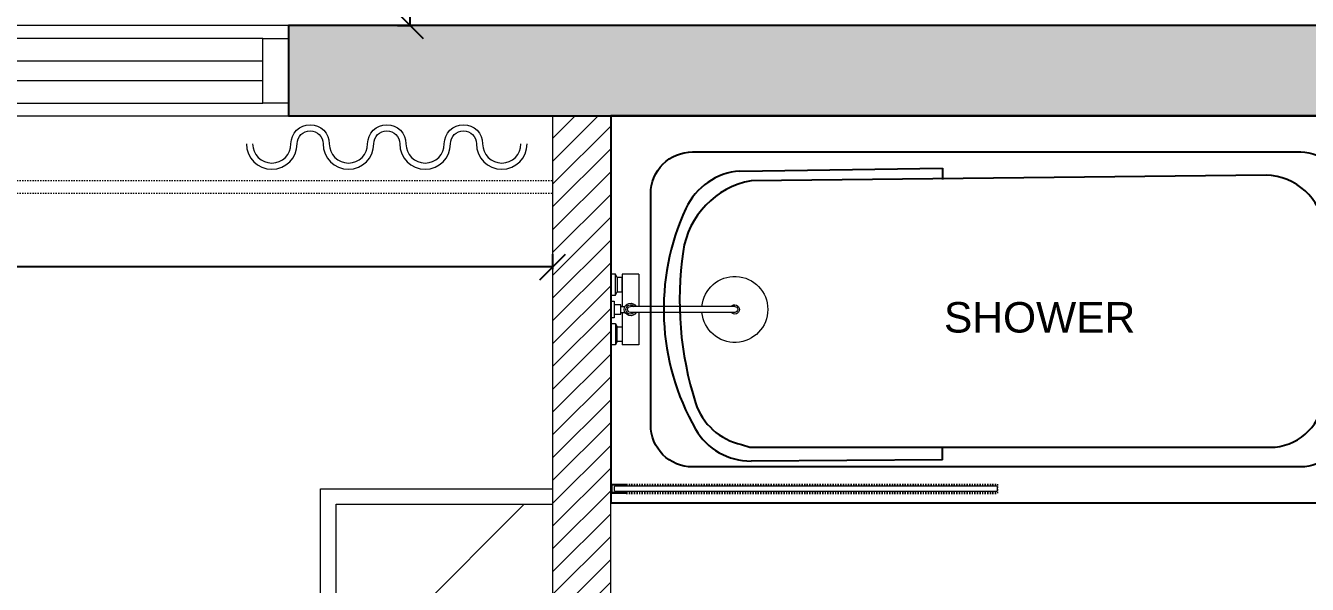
# Model space of a CAD drawing. Header units: inches. Extents: x 18646 to 39869, y 2287 to 7833.
# Drawn here: x 22523.9 to 22623.3, y 4505.6 to 4548.9 of the extents above; entities that cross this region are included whole.
import ezdxf

# ---------------------------------------------------------------- set-up
doc = ezdxf.new("R2010")
doc.units = ezdxf.units.IN
doc.header["$LTSCALE"] = 1.5
doc.header["$MEASUREMENT"] = 0
doc.header["$PDMODE"] = 3
doc.header["$PDSIZE"] = 4
doc.linetypes.add('HIDDEN', pattern=[0.375, 0.25, -0.125])
for name, color, linetype in [('A-WALL', 4, 'Continuous'), ('A-WALL-EXTR', 2, 'Continuous'), ('I-FNSH-DIMS', 7, 'Continuous'), ('I-FURN', 7, 'Continuous'), ('I-GLAZ', 6, 'Continuous'), ('TTEXT', 7, 'Continuous'), ('WALL', 4, 'Continuous')]:
    doc.layers.add(name, color=color, linetype=linetype)
for name, color, linetype, lineweight in [('I-DOOR', 6, 'Continuous', 20), ('I-FIXTURE', 7, 'Continuous', 5), ('l-FIXTURE', 7, 'Continuous', 5)]:
    doc.layers.add(name, color=color, linetype=linetype, lineweight=lineweight)
doc.styles.add('3 by 16', font='GOTHIC.TTF', dxfattribs={"height": 4})
doc.styles.add('A-ARCH-B01FL$0$Annotative', font='arial.ttf')
doc.dimstyles.new('3 by 16', dxfattribs={"dimtxt": 4, "dimasz": 2, "dimexe": 0.18, "dimexo": 0.0625, "dimgap": 0.09, "dimtad": 0, "dimtoh": 1, "dimdec": 0, "dimzin": 0, "dimdsep": 46, "dimlunit": 4, "dimtxsty": '3 by 16', "dimblk": 'OBLIQUE', "dimcen": 0.09, "dimclrd": 256, "dimclrt": 256, "dimadec": 0, "dimazin": 0, "dimtfac": 1, "dimtdec": 0, "dimtofl": 0, "dimtmove": 0, "dimatfit": 3, "dimldrblk": 'OBLIQUE', "dimfxl": 1, "dimfxlon": 1, "dimtolj": 1, "dimtzin": 0, "dimlwd": -1, "dimarcsym": 0})

# ---------------------------------------------------------------- blocks, each defined once
blk = doc.blocks.new('SW28-Plan')
at = {"layer": 'I-FIXTURE', "linetype": 'ByBlock', "lineweight": 5}
for p, q in [((15, 43), (15, 107)), ((20, 97), (20, 53)), ((85, 107), (35, 107)), ((35, 9), (35, 107)), ((85, 9), (85, 107)), ((376, 9), (60, 9)), ((35, -107), (35, -9)), ((376, -9), (60, -9)), ((85, -107), (85, -9)), ((15, -43), (15, -107)), ((20, -97), (20, -53)), ((85, -107), (35, -107))]:
    blk.add_line(p, q, dxfattribs=at)
for points in [[(0, 43), (15, 43), (20, 53), (35, 53), (35, 97), (20, 97), (15, 107), (0, 107)], [(11, 25), (0, 25), (0, -25), (11, -25)], [(0, -43), (15, -43), (20, -53), (35, -53), (35, -97), (20, -97), (15, -107), (0, -107)]]:
    blk.add_lwpolyline(points, close=True, dxfattribs=at)
for points in [[(11, 14), (31, 14), (31, -14), (11, -14)], [(31, 9), (43.3, 9)], [(31, -9), (43.3, -9)]]:
    blk.add_lwpolyline(points, dxfattribs=at)
for centre, radius, start, end in [((376, 0), 100, 185.1636, 174.8364), ((60, 0), 19, 28.2737, 331.7263), ((60, 0), 14, 40.0052, 319.9948), ((60, 0), 9, 90, 270), ((376, 0), 14, 220.0052, 139.9948), ((376, 0), 9, 270, 90)]:
    blk.add_arc(centre, radius, start, end, dxfattribs=at)
blk = doc.blocks.new('_Oblique')
at = {"color": 0, "linetype": 'ByBlock', "lineweight": -2}
blk.add_line((-0.5, -0.5), (0.5, 0.5), dxfattribs=at)
blk = doc.blocks.new('*D137')
at = {"layer": 'Defpoints', "color": 0, "lineweight": 5, "transparency": 16777216}
for p in [(22412.983, 4533.868), (22564.733, 4533.868), (22412.983, 4530.166)]:
    blk.add_point(p, dxfattribs=at)
at = {"layer": 'I-FNSH-DIMS', "color": 0, "lineweight": -2, "transparency": 16777216}
for p, q in [((22412.983, 4531.166), (22412.983, 4529.986)), ((22564.733, 4531.166), (22564.733, 4529.986))]:
    blk.add_line(p, q, dxfattribs=at)
at = {"layer": 'I-FNSH-DIMS', "transparency": 16777216}
for p, q in [((22412.983, 4530.166), (22482.264, 4530.166)), ((22564.733, 4530.166), (22495.452, 4530.166))]:
    blk.add_line(p, q, dxfattribs=at)
at = {"layer": 'I-FNSH-DIMS', "transparency": 16777216, "xscale": 2, "yscale": 2, "zscale": 2, "rotation": 180}
blk.add_blockref('_Oblique', (22412.983, 4530.166), dxfattribs=at)
at = {"layer": 'I-FNSH-DIMS', "transparency": 16777216, "xscale": 2, "yscale": 2, "zscale": 2}
blk.add_blockref('_Oblique', (22564.733, 4530.166), dxfattribs=at)
at = {"layer": 'I-FNSH-DIMS', "lineweight": 5, "transparency": 16777216, "insert": (22488.858, 4530.166), "char_height": 4, "attachment_point": 5, "style": '3 by 16'}
blk.add_mtext('\\A1;12\'-8"', dxfattribs=at)
blk = doc.blocks.new('*D141')
at = {"layer": 'Defpoints', "color": 0, "lineweight": 5, "transparency": 16777216}
for p in [(22551.369, 4596.874), (22547.803, 4548.874), (22553.688, 4548.874)]:
    blk.add_point(p, dxfattribs=at)
at = {"layer": 'I-FNSH-DIMS', "color": 0, "lineweight": -2, "transparency": 16777216}
for p, q in [((22552.688, 4596.874), (22553.868, 4596.874)), ((22552.688, 4548.874), (22553.868, 4548.874))]:
    blk.add_line(p, q, dxfattribs=at)
at = {"layer": 'I-FNSH-DIMS', "transparency": 16777216}
for p, q in [((22553.688, 4596.874), (22553.688, 4574.813)), ((22553.688, 4548.874), (22553.688, 4570.935))]:
    blk.add_line(p, q, dxfattribs=at)
at = {"layer": 'I-FNSH-DIMS', "transparency": 16777216, "xscale": 2, "yscale": 2, "zscale": 2}
for p, rotation in [((22553.688, 4596.874), 90), ((22553.688, 4548.874), 270)]:
    blk.add_blockref('_Oblique', p, dxfattribs=dict(at, rotation=rotation))
at = {"layer": 'I-FNSH-DIMS', "lineweight": 5, "transparency": 16777216, "insert": (22553.688, 4572.874), "char_height": 4, "attachment_point": 5, "rotation": 90, "style": '3 by 16'}
blk.add_mtext("\\A1;4'", dxfattribs=at)

msp = doc.modelspace()

# ---------------------------------------------------------------- hatches: boundary and pattern name
at = {"layer": 'A-WALL', "lineweight": 5, "transparency": 33554636}
h = msp.add_hatch(color=8, dxfattribs=at)
h.dxf.hatch_style = 1
h.paths.add_polyline_path([(22773.233, 4506.256), (22773.233, 4548.874), (22544.244, 4548.874), (22544.244, 4541.874), (22766.233, 4541.874), (22766.233, 4506.256)])
h = msp.add_hatch(dxfattribs=at)
h.set_pattern_fill('ANSI31', color=8, scale=10, angle=180)
h.set_pattern_definition([(225, (3341.7945, 675.5416), (0.88388348, -0.88388348), [])])
h.paths.add_polyline_path([(22564.733, 4444.374), (22596.233, 4444.374), (22596.233, 4448.874), (22569.233, 4448.874), (22569.233, 4541.874), (22564.733, 4541.874)])
at = {"layer": 'I-FURN', "lineweight": 5, "transparency": 33554636}
h = msp.add_hatch(dxfattribs=at)
h.set_pattern_fill('AR-RROOF', color=252, scale=25, angle=45, style=0)
h.set_pattern_definition([(45, (19647.386, 3470.46), (21.2132, 56.56854), [375, -50, 125, -25]), (45, (19662.058, 3502.81), (-41.18897, 5.83363), [75, -8.25, 150, -18.75]), (45, (19641.199, 3494.325), (80.07984, 103.76792), [200, -35, 100, -25])])
h.paths.add_polyline_path([(22547.933, 4511.776), (22564.733, 4511.776), (22564.733, 4448.487), (22547.933, 4448.487)])
h.paths.add_polyline_path([(22561.847, 4456.897), (22562.528, 4456.897, 0.111729), (22564.052, 4463.764), (22564.052, 4496.499, 0.109583), (22562.528, 4503.367), (22561.847, 4503.367)], flags=16)
h.paths.add_polyline_path([(22556.108, 4478.151), (22556.108, 4484.463), (22560.973, 4484.463), (22560.973, 4478.151)], flags=24)

# ---------------------------------------------------------------- linework, layer by layer
at = {"layer": 'A-WALL', "lineweight": 5, "transparency": 33554636}
msp.add_lwpolyline([(22564.733, 4444.374), (22596.233, 4444.374), (22596.233, 4448.874), (22569.233, 4448.874), (22569.233, 4541.874), (22564.733, 4541.874)], close=True, dxfattribs=at)
at = {"layer": 'A-WALL-EXTR', "color": 8, "linetype": 'HIDDEN', "lineweight": 5, "ltscale": 0.1, "transparency": 33554636}
for p, q in [((22412.983, 4536.874), (22564.733, 4536.874)), ((22412.983, 4535.874), (22564.733, 4535.874)), ((22570.433, 4513.336), (22599.233, 4513.336)), ((22570.433, 4513.256), (22599.233, 4513.256)), ((22599.233, 4513.336), (22599.233, 4512.616)), ((22570.433, 4512.696), (22599.233, 4512.696)), ((22570.433, 4512.616), (22599.233, 4512.616))]:
    msp.add_line(p, q, dxfattribs=at)
at = {"layer": 'I-DOOR', "color": 6, "lineweight": 5, "transparency": 33554636}
for points in [[(22570.433, 4512.616), (22569.233, 4512.616), (22569.233, 4513.336), (22570.433, 4513.336), (22570.433, 4513.256), (22569.313, 4513.256), (22569.313, 4512.696), (22570.433, 4512.696)], [(22569.513, 4513.116), (22569.513, 4512.836), (22569.573, 4512.776), (22599.173, 4512.776), (22599.233, 4512.836), (22599.233, 4513.116), (22599.173, 4513.176), (22569.573, 4513.176)]]:
    msp.add_lwpolyline(points, close=True, dxfattribs=at)
at = {"layer": 'I-FURN', "transparency": 33554636}
for p, q in [((22579.262, 4537.604), (22594.981, 4537.819)), ((22620.067, 4537.281), (22580.124, 4536.85)), ((22594.981, 4537.819), (22594.981, 4536.958)), ((22579.37, 4516.405), (22580.016, 4516.189)), ((22580.016, 4516.189), (22620.39, 4516.189)), ((22594.981, 4515.221), (22580.124, 4515.113)), ((22594.981, 4515.221), (22594.981, 4516.082))]:
    msp.add_line(p, q, dxfattribs=at)
at = {"layer": 'I-FURN', "lineweight": 5, "transparency": 33554636}
for points in [[(22541.465, 4539.71, 1), (22544.438, 4539.71, -1), (22547.411, 4539.71, 1), (22550.384, 4539.71, -1), (22553.357, 4539.71, 1), (22556.33, 4539.71, -1), (22559.303, 4539.71, 1), (22562.276, 4539.71)], [(22540.986, 4539.71, 1), (22544.917, 4539.71, -1), (22546.932, 4539.71, 1), (22550.863, 4539.71, -1), (22552.878, 4539.71, 1), (22556.809, 4539.71, -1), (22558.824, 4539.71, 1), (22562.755, 4539.71, 1)]]:
    msp.add_lwpolyline(points, format="xyb", dxfattribs=at)
at = {"layer": 'I-FURN', "transparency": 33554636}
msp.add_lwpolyline([(22629.233, 4541.874), (22569.233, 4541.874), (22569.233, 4511.874), (22629.233, 4511.874)], close=True, dxfattribs=at)
msp.add_lwpolyline([(22572.335, 4517.908), (22572.335, 4535.84, -0.414214), (22575.58, 4539.084), (22622.754, 4539.084, -0.414214), (22625.999, 4535.84), (22625.999, 4517.908, -0.414214), (22622.754, 4514.663), (22575.58, 4514.663, -0.414214)], format="xyb", close=True, dxfattribs=at)
at = {"layer": 'I-FURN', "lineweight": 5, "transparency": 33554636}
msp.add_lwpolyline([(22564.733, 4447.287), (22546.733, 4447.287), (22546.733, 4512.976), (22564.733, 4512.976)], close=True, dxfattribs=at)
at = {"layer": 'I-FURN', "color": 252, "lineweight": 5, "transparency": 33554636}
msp.add_lwpolyline([(22564.733, 4448.487), (22547.933, 4448.487), (22547.933, 4511.776), (22564.733, 4511.776)], close=True, dxfattribs=at)
at = {"layer": 'I-FURN', "transparency": 33554636}
for centre, radius, start, end in [((22579.624, 4532.594), 5.023, 94.13125, 155.23195), ((22619.952, 4532.609), 4.674, 7.16803, 88.5856), ((22581.319, 4530.422), 6.539, 100.53398, 171.72861), ((22592.022, 4526.874), 18.677, 155.23195, 209.81225), ((22600.748, 4527.597), 26.172, 171.72861, 197.71642), ((22580.387, 4521.093), 4.797, 197.71642, 257.76504), ((22620.39, 4520.322), 4.132, 270, 351.9148), ((22580.088, 4520.036), 4.922, 209.81225, 270.41497)]:
    msp.add_arc(centre, radius, start, end, dxfattribs=at)
at = {"layer": 'I-GLAZ', "color": 6, "lineweight": 5, "ltscale": 0.05, "transparency": 33554636}
for points in [[(22472.244, 4548.874), (22472.244, 4541.874), (22544.244, 4541.874), (22544.244, 4548.874)], [(22542.244, 4542.874), (22542.244, 4547.874), (22474.244, 4547.874), (22474.244, 4542.874)], [(22542.244, 4542.874), (22542.244, 4547.874), (22544.244, 4547.874), (22544.244, 4542.874)], [(22474.244, 4544.624), (22542.244, 4544.624), (22542.244, 4546.124), (22474.244, 4546.124)]]:
    msp.add_lwpolyline(points, close=True, dxfattribs=at)
at = {"layer": 'WALL', "ltscale": 0.1, "transparency": 33554636}
msp.add_lwpolyline([(22773.233, 4506.256), (22773.233, 4548.874), (22544.244, 4548.874), (22544.244, 4541.874), (22766.233, 4541.874), (22766.233, 4506.256), (22773.233, 4506.256)], dxfattribs=at)

# ---------------------------------------------------------------- block references
at = {"layer": 'l-FIXTURE', "lineweight": 5, "transparency": 33554636, "xscale": -0.02559999999590218, "yscale": 0.02559999999590218, "zscale": 0.02559999999590218, "rotation": 180}
msp.add_blockref('SW28-Plan', (22569.233, 4526.874), dxfattribs=at)

# ---------------------------------------------------------------- texts
at = {"layer": 'TTEXT', "lineweight": 5, "ltscale": 0.001, "transparency": 33554636, "insert": (22609.921, 4526.245), "char_height": 2.3609, "attachment_point": 6, "style": 'A-ARCH-B01FL$0$Annotative'}
msp.add_mtext('SHOWER', dxfattribs=at)

# ---------------------------------------------------------------- dimensions: what is measured, and where the dimension line sits
at = {"layer": 'I-FNSH-DIMS', "lineweight": 5, "transparency": 33554636}
for base, p1, p2, angle, picture, middle in [((22553.688, 4548.874), (22551.369, 4596.874), (22547.803, 4548.874), 270, '*D141', (22553.688, 4572.874)), ((22412.983, 4530.166), (22564.733, 4533.868), (22412.983, 4533.868), 180, '*D137', (22488.858, 4530.166))]:
    dim = msp.add_linear_dim(base=base, p1=p1, p2=p2, angle=angle, dimstyle='3 by 16', dxfattribs=at)
    dim.commit()
    dim.dimension.update_dxf_attribs({"geometry": picture, "text_midpoint": middle})

doc.saveas('drawing.dxf')
